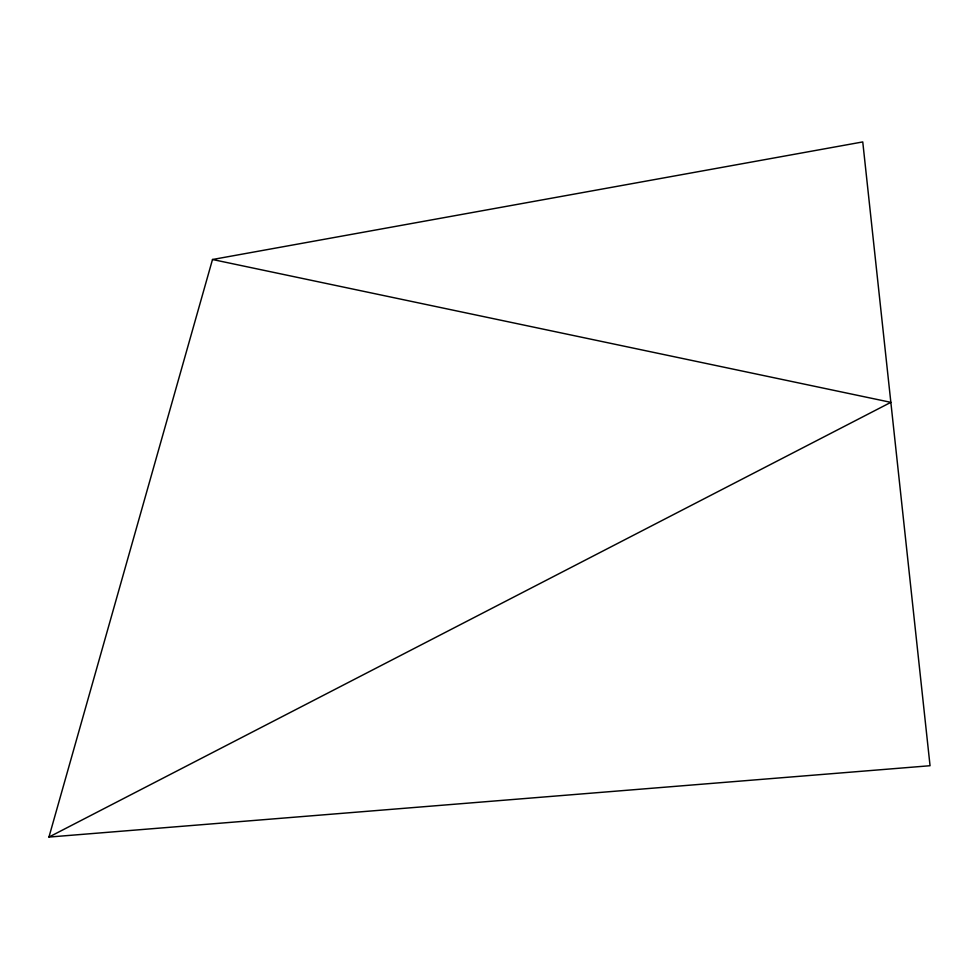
<?xml version="1.0" encoding="UTF-8"?>
<svg xmlns="http://www.w3.org/2000/svg" width="979" height="979" viewBox="0 0 979 979"><rect width="100%" height="100%" fill="white"/><g stroke="black" fill="none" stroke-linecap="round" stroke-linejoin="round"><path stroke-width="1.47" d="M48.95 837.069L212.504 259.508L862.756 141.931L930.05 765.725L48.95 837.069L890.853 402.345L212.504 259.508"/></g></svg>
